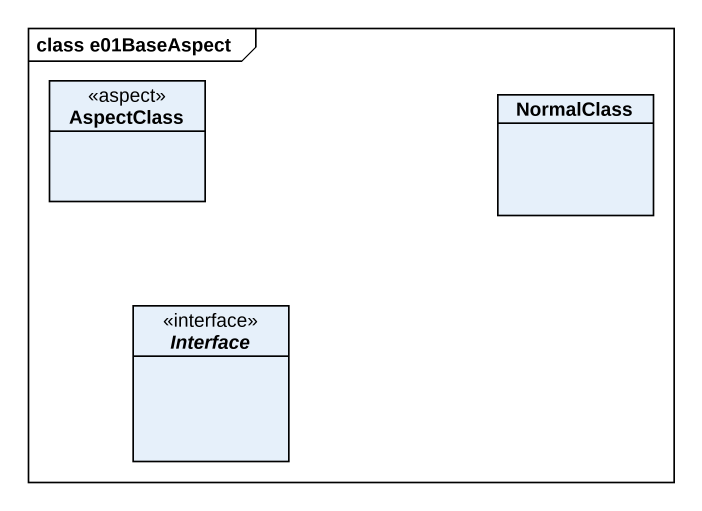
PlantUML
@startuml
mainframe class e01BaseAspect
hide circle
hide empty members
class AspectClass <<aspect>>
class NormalClass
interface "Interface" as Interface_
@enduml
